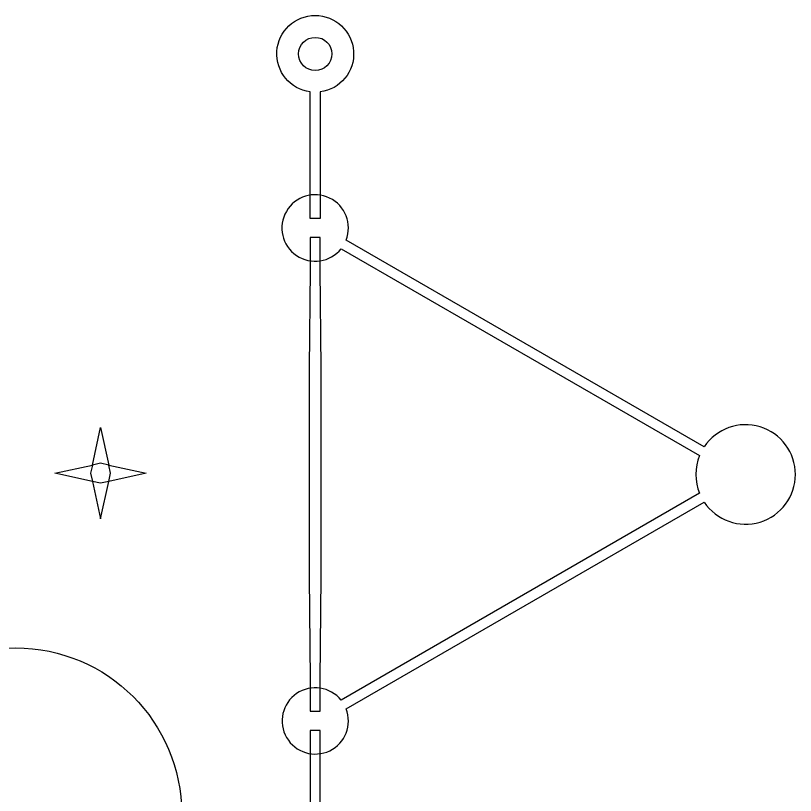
# Model space of a CAD drawing. Header units: inches. Extents: x -28.8 to 28.8, y -21.6 to 29.
# Drawn here: x 0 to 23.48, y 5.56 to 29.05 of the extents above; entities that cross this region are included whole.
import ezdxf

# ---------------------------------------------------------------- set-up
doc = ezdxf.new("R2010")
doc.units = ezdxf.units.IN
doc.header["$MEASUREMENT"] = 0

msp = doc.modelspace()

# ---------------------------------------------------------------- linework, layer by layer
for points in [[(9.172, 26.746), (9.172, 22.937), (8.872, 22.937), (8.872, 26.746, -15.360328)], [(20.594, 15.793, 0.19699), (20.594, 14.657), (9.803, 8.426, 13.266111), (9.953, 8.167), (20.735, 14.392, 3.293964), (20.735, 16.058), (9.953, 22.284, 13.266111), (9.803, 22.024)], [(8.872, 7.513), (8.875, 1.883), (9.022, 1.674), (9.022, 1.604), (8.706, 1.604), (0.925, -6.851), (0.925, -10.929), (8.176, -18.891), (8.176, -19.687, 2.283917), (9.873, -19.687), (9.873, -18.891), (17.125, -10.929), (17.125, -6.851), (9.343, 1.604), (9.027, 1.604), (9.027, 1.674), (9.175, 1.883), (9.174, 3.747), (13.461, 3.746), (13.461, 4.047), (9.174, 4.047), (9.172, 7.513)]]:
    msp.add_lwpolyline(points, format="xyb", close=True)
for points in [[(8.87, 21.401), (8.844, 18.431), (8.844, 17.955), (8.844, 12.616), (8.844, 12.14), (8.871, 9.037), (8.872, 8.091), (9.172, 8.091), (9.171, 9.038), (9.2, 12.14), (9.2, 12.616), (9.2, 17.955), (9.2, 18.431), (9.173, 21.399), (9.171, 21.412), (9.172, 22.359), (8.872, 22.359), (8.871, 21.413)], [(2.56, 16.636), (2.807, 15.508), (2.56, 15.561), (2.314, 15.508)], [(2.26, 15.261), (2.314, 15.015), (1.185, 15.261), (2.314, 15.508)], [(3.935, 15.261), (2.807, 15.015), (2.86, 15.261), (2.807, 15.508)], [(2.807, 15.015), (2.56, 14.961), (2.314, 15.015), (2.56, 13.886)]]:
    msp.add_lwpolyline(points, close=True)
msp.add_lwpolyline([(9.171, 21.527), (9.171, 21.533)])
for centre, radius in [((9.022, 27.891), 0.5), ((0, 5), 5)]:
    msp.add_circle(centre, radius)

doc.saveas('drawing.dxf')
